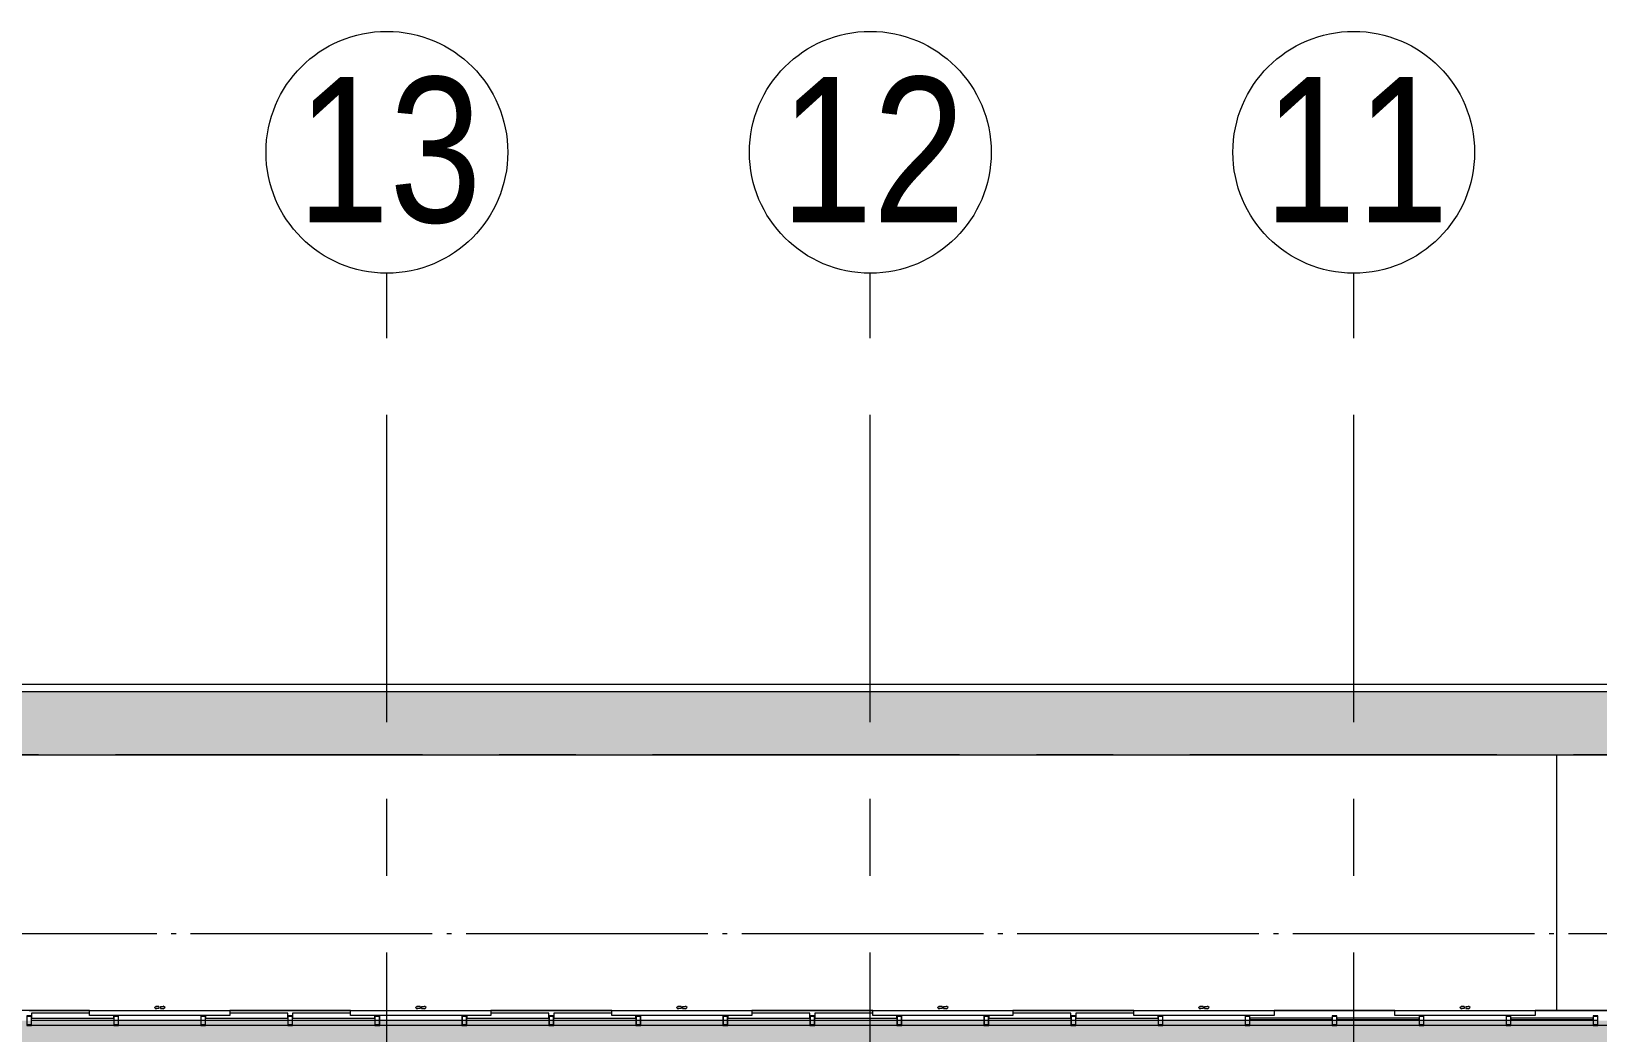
# Model space of a CAD drawing. Header units: metres. Extents: x -201 to 705, y -63 to 42.
# Drawn here: x -122.35 to -89.95, y -2.05 to 18.65 of the extents above; entities that cross this region are included whole.
import ezdxf

# ---------------------------------------------------------------- set-up
doc = ezdxf.new("R2010")
doc.units = ezdxf.units.M
doc.linetypes.add('Grid Line', pattern=[11.1125, 6.35, -1.5875, 1.5875, -1.5875])
doc.linetypes.add('HAT AKSI', pattern=[5.6, 5, -0.3, 0, -0.3])
for name, color, linetype, lineweight in [('A-----NPP', 7, 'Continuous', 9), ('A_AREA', 7, 'Continuous', 9), ('A_DOOR', 7, 'Continuous', 9), ('A_GLASS', 7, 'Continuous', 9), ('A_GRID', 7, 'Continuous', 9), ('A_GRID_BALOON', 7, 'Continuous', 9), ('A_HATCH', 7, 'Continuous', 9), ('A_RC', 7, 'Continuous', 9), ('A_WALL', 7, 'Continuous', 9), ('A_WINDOW', 7, 'Continuous', 9)]:
    doc.layers.add(name, color=color, linetype=linetype, lineweight=lineweight)
doc.styles.add('Arial Narrow_1', font='ARIALN.TTF', dxfattribs={"height": 3})

# ---------------------------------------------------------------- blocks, each defined once
blk = doc.blocks.new('IC-TKN-M7-S22-000-10-A1-32-K-T-6C-200_rvt-1-_1_13_4_13_ PERON KATI _FFL__ANAHTAR PLAN')
at = {"layer": 'A_HATCH', "true_color": 0x787878}
h = blk.add_hatch(dxfattribs=at)
h.set_pattern_fill('FP_3', color=8, style=0, pattern_type=2)
h.set_pattern_definition([(45, (0, 0), (-0.442274, 0.442274), []), (45, (0.4423, 0), (-0.442274, 0.442274), [0.31274, -0.15637])])
h.paths.add_polyline_path([(-55.85, 3.7), (-55.85, 5), (-125.75, 5), (-125.75, 3.7), (-69.521, 3.7)])
at = {"layer": 'A-----NPP'}
for p, q in [((-55.669, 5.15), (-125.795, 5.15)), ((-90.8, -1.59), (-90.8, 3.7))]:
    blk.add_line(p, q, dxfattribs=at)
at = {"layer": 'A_RC'}
for p, q in [((-121.149, -1.59), (-123.649, -1.59)), ((-115.749, -1.59), (-118.249, -1.59)), ((-110.349, -1.59), (-112.849, -1.59)), ((-104.949, -1.59), (-107.449, -1.59)), ((-99.549, -1.59), (-102.049, -1.59)), ((-94.149, -1.59), (-96.649, -1.59)), ((-88.749, -1.59), (-91.249, -1.59))]:
    blk.add_line(p, q, dxfattribs=at)
at = {"layer": 'A_WALL', "lineweight": 18}
for p, q in [((-55.85, 5), (-125.75, 5)), ((-125.75, 3.7), (-55.85, 3.7))]:
    blk.add_line(p, q, dxfattribs=at)
blk = doc.blocks.new('C1030_70_PSD - C1030_70_PSD-2561886-_1_13_4_13_ PERON KATI _FFL__ANAHTAR PLAN')
at = {"layer": 'A_DOOR'}
for p, q in [((-1.45, 0.205), (1.45, 0.205)), ((-1.45, 0.101), (-1.45, 0.205)), ((1.45, 0.101), (-1.45, 0.101)), ((-0.11, 0.267), (-0.075, 0.297)), ((-0.11, 0.267), (-0.075, 0.237)), ((-0.075, 0.287), (-0.075, 0.297)), ((-0.015, 0.287), (-0.075, 0.287)), ((-0.075, 0.247), (-0.075, 0.237)), ((-0.015, 0.247), (-0.075, 0.247)), ((-0.015, 0.287), (-0.015, 0.247)), ((0.015, 0.287), (0.075, 0.287)), ((0.015, 0.287), (0.015, 0.247)), ((0.015, 0.247), (0.075, 0.247)), ((0.11, 0.267), (0.075, 0.297)), ((0.075, 0.287), (0.075, 0.297)), ((0.11, 0.267), (0.075, 0.237)), ((0.075, 0.247), (0.075, 0.237)), ((1.45, 0.205), (1.45, 0.101))]:
    blk.add_line(p, q, dxfattribs=at)
blk = doc.blocks.new('System Panel - Glazed 2-2561888-_1_13_4_13_ PERON KATI _FFL__ANAHTAR PLAN')
at = {"layer": 'A_GLASS'}
for p, q in [((0.85, 0.0495), (-0.85, 0.0495)), ((-0.85, 0.0495), (-0.85, 0.0245)), ((-0.85, 0.0245), (0.85, 0.0245)), ((0.85, 0.0245), (0.85, 0.0495))]:
    blk.add_line(p, q, dxfattribs=at)
blk = doc.blocks.new('Rectangular Mullion - 100mm x 300mm-2561832-_1_13_4_13_ PERON KATI _FFL__ANAHTAR PLAN')
at = {"layer": 'A-----NPP'}
blk.add_line((-97.249, -1.895), (-98.95, -1.895), dxfattribs=at)
blk = doc.blocks.new('Rectangular Mullion - 100mm x 300mm-V10-_1_13_4_13_ PERON KATI _FFL__ANAHTAR PLAN')
at = {"layer": 'A-----NPP'}
for p, q in [((-95.399, -1.595), (-96.649, -1.595)), ((-95.449, -1.895), (-97.15, -1.895))]:
    blk.add_line(p, q, dxfattribs=at)
blk = doc.blocks.new('Rectangular Mullion - 100mm x 300mm-V11-_1_13_4_13_ PERON KATI _FFL__ANAHTAR PLAN')
at = {"layer": 'A-----NPP'}
for p, q in [((-94.149, -1.595), (-95.399, -1.595)), ((-93.649, -1.895), (-95.35, -1.895))]:
    blk.add_line(p, q, dxfattribs=at)
blk = doc.blocks.new('Rectangular Mullion - 100mm x 300mm-V12-_1_13_4_13_ PERON KATI _FFL__ANAHTAR PLAN')
at = {"layer": 'A-----NPP'}
blk.add_line((-91.849, -1.895), (-93.55, -1.895), dxfattribs=at)
blk = doc.blocks.new('Rectangular Mullion - 100mm x 300mm-V13-_1_13_4_13_ PERON KATI _FFL__ANAHTAR PLAN')
at = {"layer": 'A-----NPP'}
for p, q in [((-89.999, -1.595), (-91.249, -1.595)), ((-90.049, -1.895), (-91.75, -1.895))]:
    blk.add_line(p, q, dxfattribs=at)
blk = doc.blocks.new('Rectangular Mullion - 100mm x 300mm-V14-_1_13_4_13_ PERON KATI _FFL__ANAHTAR PLAN')
at = {"layer": 'A-----NPP'}
for p, q in [((-88.749, -1.595), (-89.999, -1.595)), ((-88.249, -1.895), (-89.95, -1.895))]:
    blk.add_line(p, q, dxfattribs=at)
blk = doc.blocks.new('Rectangular Mullion - PSD_Profil-2561837-_1_13_4_13_ PERON KATI _FFL__ANAHTAR PLAN')
at = {"layer": 'A_WINDOW'}
for p, q in [((-0.05, 0.0015), (-0.05, 0.1005)), ((-0.05, 0.1005), (0.05, 0.1005)), ((-0.04, 0.0015), (-0.05, 0.0015)), ((-0.05, -0.0995), (-0.05, 0.0005)), ((-0.05, 0.0005), (-0.04, 0.0005)), ((0.04, 0.0905), (-0.04, 0.0905)), ((-0.04, 0.0905), (-0.04, 0.0015)), ((-0.04, 0.0005), (-0.04, -0.0895)), ((0.04, -0.0895), (0.04, 0.0905)), ((0.05, 0.1005), (0.05, -0.0995)), ((0.05, -0.0995), (-0.05, -0.0995)), ((-0.04, -0.0895), (0.04, -0.0895))]:
    blk.add_line(p, q, dxfattribs=at)
blk = doc.blocks.new('System Panel - Glazed-2561892-_1_13_4_13_ PERON KATI _FFL__ANAHTAR PLAN')
at = {"layer": 'A_GLASS'}
for p, q in [((0.35, 0.15), (-0.85, 0.15)), ((-0.85, 0.15), (-0.85, 0.05)), ((-0.85, 0.05), (0.85, 0.05)), ((0.85, 0.05), (0.85, 0.10055))]:
    blk.add_line(p, q, dxfattribs=at)
blk = doc.blocks.new('System Panel - Glazed-V24-_1_13_4_13_ PERON KATI _FFL__ANAHTAR PLAN')
at = {"layer": 'A_GLASS'}
for p, q in [((-0.85, 0.10055), (-0.85, 0.05)), ((-0.85, 0.05), (0.85, 0.05)), ((0.85, 0.15), (-0.35, 0.15)), ((0.85, 0.05), (0.85, 0.15))]:
    blk.add_line(p, q, dxfattribs=at)
blk = doc.blocks.new('Rectangular Mullion - 100mm x 300mm-V26-_1_13_4_13_ PERON KATI _FFL__ANAHTAR PLAN')
at = {"layer": 'A-----NPP'}
for p, q in [((-142.749, -1.595), (-143.999, -1.595)), ((-142.249, -1.895), (-143.95, -1.895))]:
    blk.add_line(p, q, dxfattribs=at)
blk = doc.blocks.new('Rectangular Mullion - 100mm x 300mm-V25-_1_13_4_13_ PERON KATI _FFL__ANAHTAR PLAN')
at = {"layer": 'A-----NPP'}
for p, q in [((-143.999, -1.595), (-145.249, -1.595)), ((-144.049, -1.895), (-145.75, -1.895))]:
    blk.add_line(p, q, dxfattribs=at)
blk = doc.blocks.new('Rectangular Mullion - 100mm x 300mm-V32-_1_13_4_13_ PERON KATI _FFL__ANAHTAR PLAN')
at = {"layer": 'A-----NPP'}
for p, q in [((-115.749, -1.595), (-116.999, -1.595)), ((-115.249, -1.895), (-116.95, -1.895))]:
    blk.add_line(p, q, dxfattribs=at)
blk = doc.blocks.new('Rectangular Mullion - 100mm x 300mm-V17-_1_13_4_13_ PERON KATI _FFL__ANAHTAR PLAN')
at = {"layer": 'A-----NPP'}
blk.add_line((-81.049, -1.895), (-82.75, -1.895), dxfattribs=at)
blk = doc.blocks.new('Rectangular Mullion - 100mm x 300mm-V33-_1_13_4_13_ PERON KATI _FFL__ANAHTAR PLAN')
at = {"layer": 'A-----NPP'}
for p, q in [((-111.599, -1.595), (-112.849, -1.595)), ((-111.649, -1.895), (-113.35, -1.895))]:
    blk.add_line(p, q, dxfattribs=at)
blk = doc.blocks.new('Rectangular Mullion - 100mm x 300mm-V34-_1_13_4_13_ PERON KATI _FFL__ANAHTAR PLAN')
at = {"layer": 'A-----NPP'}
for p, q in [((-106.199, -1.595), (-107.449, -1.595)), ((-106.249, -1.895), (-107.95, -1.895))]:
    blk.add_line(p, q, dxfattribs=at)
blk = doc.blocks.new('Rectangular Mullion - 100mm x 300mm-V30-_1_13_4_13_ PERON KATI _FFL__ANAHTAR PLAN')
at = {"layer": 'A-----NPP'}
for p, q in [((-126.549, -1.595), (-127.799, -1.595)), ((-126.049, -1.895), (-127.75, -1.895))]:
    blk.add_line(p, q, dxfattribs=at)
blk = doc.blocks.new('Rectangular Mullion - 100mm x 300mm-V35-_1_13_4_13_ PERON KATI _FFL__ANAHTAR PLAN')
at = {"layer": 'A-----NPP'}
for p, q in [((-99.549, -1.595), (-100.799, -1.595)), ((-99.049, -1.895), (-100.75, -1.895))]:
    blk.add_line(p, q, dxfattribs=at)
blk = doc.blocks.new('Grid - Aks Sembolü-236857-_1_13_4_13_ PERON KATI _FFL__ANAHTAR PLAN')
at = {"layer": 'A_GRID_BALOON', "color": 253, "true_color": 0xaaaaaa}
blk.add_circle((0, 0), 0.005, dxfattribs=at)

msp = doc.modelspace()

# ---------------------------------------------------------------- hatches: boundary and pattern name
at = {"layer": 'A_AREA', "true_color": 0xcccc00}
h = msp.add_hatch(color=52, dxfattribs=at)
h.paths.add_polyline_path([(-25.7, -8.5), (-25.7, -4.75), (-2.95, -4.75), (-2.95, -4.85), (-0.95, -4.85), (-0.95, -4.75), (0, -4.745), (0, -1.896), (-0.1, -1.895), (-0.1, -1.828), (-0.318, -1.895), (-0.9, -1.895), (-0.1, -1.8), (-0.1, -1.797), (-0.09, -1.801), (-0.09, -1.805), (-0.01, -1.795), (-3.549, -1.795), (-3.549, -1.896), (-3.649, -1.896), (-3.649, -1.797), (-3.639, -1.797), (-3.639, -1.886), (-3.559, -1.885), (-3.559, -1.795), (-5.349, -1.795), (-5.352, -1.896), (-5.449, -1.896), (-5.449, -1.797), (-5.439, -1.797), (-5.439, -1.886), (-5.359, -1.885), (-5.359, -1.795), (-7.149, -1.795), (-7.149, -1.896), (-7.249, -1.895), (-7.249, -1.797), (-7.239, -1.797), (-7.239, -1.886), (-7.159, -1.884), (-7.159, -1.795), (-8.949, -1.795), (-8.949, -1.896), (-9.049, -1.892), (-9.049, -1.797), (-9.039, -1.797), (-9.039, -1.886), (-8.959, -1.885), (-8.959, -1.795), (-10.749, -1.795), (-10.749, -1.896), (-10.849, -1.891), (-10.849, -1.797), (-10.839, -1.797), (-10.839, -1.886), (-10.759, -1.88), (-10.759, -1.795), (-12.549, -1.795), (-12.549, -1.896), (-12.649, -1.895), (-12.649, -1.797), (-12.639, -1.797), (-12.639, -1.886), (-12.559, -1.88), (-12.559, -1.795), (-14.349, -1.795), (-14.349, -1.896), (-14.449, -1.893), (-14.449, -1.797), (-14.439, -1.797), (-14.439, -1.886), (-14.359, -1.881), (-14.359, -1.795), (-16.149, -1.795), (-16.149, -1.896), (-16.249, -1.892), (-16.249, -1.797), (-16.239, -1.797), (-16.239, -1.886), (-16.159, -1.881), (-16.159, -1.795), (-17.949, -1.795), (-17.949, -1.896), (-18.049, -1.891), (-18.049, -1.797), (-18.039, -1.797), (-18.039, -1.886), (-17.959, -1.881), (-17.959, -1.795), (-19.749, -1.795), (-19.749, -1.896), (-19.849, -1.891), (-19.849, -1.797), (-19.839, -1.797), (-19.839, -1.886), (-19.759, -1.884), (-19.759, -1.795), (-21.549, -1.795), (-21.549, -1.896), (-21.649, -1.893), (-21.649, -1.797), (-21.639, -1.797), (-21.639, -1.886), (-21.559, -1.886), (-21.559, -1.795), (-23.349, -1.795), (-23.349, -1.896), (-23.449, -1.896), (-23.449, -1.797), (-23.439, -1.797), (-23.439, -1.886), (-23.359, -1.886), (-23.359, -1.795), (-25.149, -1.795), (-25.149, -1.896), (-25.249, -1.896), (-25.249, -1.797), (-25.239, -1.797), (-25.239, -1.886), (-25.159, -1.886), (-25.159, -1.795), (-26.949, -1.795), (-26.949, -1.896), (-27.049, -1.896), (-27.049, -1.797), (-27.039, -1.797), (-27.039, -1.886), (-26.959, -1.886), (-26.959, -1.795), (-28.749, -1.795), (-28.749, -1.896), (-28.849, -1.896), (-28.849, -1.797), (-28.839, -1.797), (-28.839, -1.886), (-28.759, -1.886), (-28.759, -1.795), (-30.549, -1.795), (-30.549, -1.896), (-30.649, -1.896), (-30.649, -1.797), (-30.639, -1.797), (-30.639, -1.886), (-30.559, -1.886), (-30.559, -1.795), (-32.349, -1.795), (-32.349, -1.896), (-32.449, -1.896), (-32.449, -1.797), (-32.439, -1.797), (-32.439, -1.886), (-32.359, -1.886), (-32.359, -1.795), (-34.149, -1.795), (-34.149, -1.896), (-34.249, -1.896), (-34.249, -1.797), (-34.239, -1.797), (-34.239, -1.886), (-34.159, -1.886), (-34.159, -1.795), (-35.949, -1.795), (-35.949, -1.896), (-36.049, -1.896), (-36.049, -1.797), (-36.039, -1.797), (-36.039, -1.886), (-35.959, -1.886), (-35.959, -1.795), (-37.749, -1.795), (-37.749, -1.896), (-37.849, -1.896), (-37.849, -1.797), (-37.839, -1.797), (-37.839, -1.886), (-37.759, -1.886), (-37.759, -1.795), (-39.549, -1.795), (-39.549, -1.896), (-39.649, -1.896), (-39.649, -1.797), (-39.639, -1.797), (-39.639, -1.886), (-39.559, -1.886), (-39.559, -1.795), (-41.349, -1.795), (-41.349, -1.896), (-41.449, -1.896), (-41.449, -1.797), (-41.439, -1.797), (-41.439, -1.886), (-41.359, -1.886), (-41.359, -1.795), (-43.149, -1.795), (-43.149, -1.896), (-43.249, -1.896), (-43.249, -1.797), (-43.239, -1.797), (-43.239, -1.886), (-43.159, -1.886), (-43.159, -1.795), (-44.949, -1.795), (-44.949, -1.896), (-45.049, -1.896), (-45.049, -1.797), (-45.039, -1.797), (-45.039, -1.886), (-44.959, -1.886), (-44.959, -1.795), (-46.749, -1.795), (-46.749, -1.896), (-46.849, -1.896), (-46.849, -1.797), (-46.839, -1.797), (-46.839, -1.886), (-46.759, -1.886), (-46.759, -1.795), (-48.549, -1.795), (-48.549, -1.896), (-48.649, -1.896), (-48.648, -1.797), (-48.639, -1.797), (-48.639, -1.886), (-48.559, -1.886), (-48.559, -1.795), (-50.349, -1.797), (-50.349, -1.896), (-50.449, -1.896), (-50.449, -1.797), (-50.439, -1.797), (-50.439, -1.886), (-50.359, -1.886), (-50.359, -1.795), (-52.149, -1.795), (-52.149, -1.896), (-52.249, -1.896), (-52.249, -1.797), (-52.239, -1.797), (-52.239, -1.886), (-52.159, -1.886), (-52.159, -1.795), (-53.949, -1.795), (-53.949, -1.896), (-54.049, -1.896), (-54.049, -1.797), (-54.039, -1.797), (-54.039, -1.886), (-53.959, -1.886), (-53.959, -1.795), (-55.749, -1.795), (-55.75, -1.896), (-55.849, -1.896), (-55.849, -1.797), (-55.839, -1.797), (-55.839, -1.886), (-55.759, -1.886), (-55.759, -1.795), (-57.549, -1.795), (-57.549, -1.896), (-57.649, -1.896), (-57.648, -1.797), (-57.639, -1.797), (-57.639, -1.886), (-57.559, -1.886), (-57.559, -1.795), (-59.349, -1.795), (-59.349, -1.896), (-59.449, -1.896), (-59.448, -1.797), (-59.439, -1.797), (-59.439, -1.886), (-59.359, -1.886), (-59.359, -1.795), (-61.149, -1.795), (-61.149, -1.896), (-61.249, -1.896), (-61.248, -1.797), (-61.239, -1.797), (-61.239, -1.886), (-61.159, -1.886), (-61.159, -1.795), (-62.949, -1.797), (-62.949, -1.896), (-63.049, -1.896), (-63.049, -1.797), (-63.039, -1.797), (-63.039, -1.886), (-62.959, -1.886), (-62.959, -1.795), (-64.749, -1.795), (-64.749, -1.896), (-64.849, -1.896), (-64.849, -1.797), (-64.839, -1.797), (-64.839, -1.886), (-64.759, -1.886), (-64.759, -1.795), (-66.549, -1.795), (-66.549, -1.896), (-66.649, -1.896), (-66.648, -1.797), (-66.639, -1.797), (-66.639, -1.886), (-66.559, -1.886), (-66.559, -1.795), (-68.349, -1.797), (-68.349, -1.896), (-68.449, -1.896), (-68.449, -1.797), (-68.439, -1.797), (-68.439, -1.886), (-68.359, -1.886), (-68.359, -1.795), (-70.149, -1.795), (-70.149, -1.896), (-70.249, -1.896), (-70.249, -1.797), (-70.239, -1.797), (-70.239, -1.886), (-70.159, -1.886), (-70.159, -1.795), (-71.949, -1.797), (-71.949, -1.896), (-72.049, -1.896), (-72.049, -1.797), (-72.039, -1.797), (-72.039, -1.886), (-71.959, -1.886), (-71.959, -1.795), (-73.749, -1.795), (-73.749, -1.896), (-73.849, -1.896), (-73.848, -1.797), (-73.839, -1.797), (-73.839, -1.886), (-73.759, -1.886), (-73.759, -1.795), (-75.549, -1.797), (-75.549, -1.896), (-75.649, -1.896), (-75.649, -1.797), (-75.639, -1.797), (-75.639, -1.886), (-75.559, -1.886), (-75.559, -1.795), (-77.349, -1.795), (-77.349, -1.896), (-77.449, -1.896), (-77.449, -1.797), (-77.439, -1.797), (-77.439, -1.886), (-77.359, -1.886), (-77.359, -1.795), (-79.149, -1.795), (-79.149, -1.896), (-79.249, -1.896), (-79.248, -1.797), (-79.239, -1.797), (-79.239, -1.886), (-79.159, -1.886), (-79.159, -1.795), (-80.949, -1.797), (-80.949, -1.896), (-81.049, -1.896), (-81.049, -1.797), (-81.039, -1.797), (-81.039, -1.886), (-80.959, -1.886), (-80.959, -1.795), (-82.749, -1.795), (-82.749, -1.896), (-82.849, -1.896), (-82.848, -1.797), (-82.839, -1.797), (-82.839, -1.886), (-82.759, -1.886), (-82.759, -1.795), (-84.549, -1.797), (-84.549, -1.896), (-84.649, -1.896), (-84.649, -1.797), (-84.639, -1.797), (-84.639, -1.886), (-84.559, -1.886), (-84.559, -1.795), (-86.349, -1.795), (-86.349, -1.896), (-86.449, -1.896), (-86.448, -1.797), (-86.439, -1.797), (-86.439, -1.886), (-86.359, -1.886), (-86.359, -1.795), (-88.149, -1.797), (-88.149, -1.896), (-88.249, -1.896), (-88.249, -1.797), (-88.239, -1.797), (-88.239, -1.886), (-88.159, -1.886), (-88.159, -1.795), (-89.949, -1.795), (-89.949, -1.896), (-90.049, -1.896), (-90.049, -1.797), (-90.039, -1.797), (-90.039, -1.886), (-89.959, -1.886), (-89.959, -1.795), (-91.749, -1.795), (-91.749, -1.896), (-91.849, -1.896), (-91.848, -1.797), (-91.839, -1.797), (-91.839, -1.886), (-91.759, -1.886), (-91.759, -1.795), (-93.549, -1.797), (-93.549, -1.896), (-93.649, -1.896), (-93.649, -1.797), (-93.639, -1.797), (-93.639, -1.886), (-93.559, -1.886), (-93.559, -1.795), (-95.349, -1.795), (-95.349, -1.896), (-95.449, -1.896), (-95.448, -1.797), (-95.439, -1.797), (-95.439, -1.886), (-95.359, -1.886), (-95.359, -1.795), (-97.149, -1.797), (-97.149, -1.896), (-97.249, -1.896), (-97.249, -1.797), (-97.239, -1.797), (-97.239, -1.886), (-97.159, -1.886), (-97.159, -1.795), (-98.949, -1.795), (-98.949, -1.896), (-99.049, -1.896), (-99.049, -1.797), (-99.039, -1.797), (-99.039, -1.886), (-98.959, -1.886), (-98.959, -1.795), (-100.749, -1.797), (-100.749, -1.896), (-100.849, -1.896), (-100.849, -1.797), (-100.839, -1.797), (-100.839, -1.886), (-100.759, -1.886), (-100.759, -1.795), (-102.549, -1.795), (-102.549, -1.896), (-102.649, -1.896), (-102.649, -1.797), (-102.639, -1.797), (-102.639, -1.886), (-102.559, -1.886), (-102.559, -1.795), (-104.349, -1.797), (-104.349, -1.896), (-104.449, -1.896), (-104.449, -1.797), (-104.439, -1.797), (-104.439, -1.886), (-104.359, -1.886), (-104.359, -1.795), (-106.149, -1.795), (-106.149, -1.896), (-106.249, -1.896), (-106.249, -1.797), (-106.239, -1.797), (-106.239, -1.886), (-106.159, -1.886), (-106.159, -1.795), (-107.949, -1.795), (-107.949, -1.896), (-108.049, -1.896), (-108.049, -1.797), (-108.039, -1.797), (-108.039, -1.886), (-107.959, -1.886), (-107.959, -1.795), (-109.749, -1.797), (-109.749, -1.896), (-109.849, -1.896), (-109.849, -1.797), (-109.839, -1.797), (-109.839, -1.886), (-109.759, -1.886), (-109.759, -1.795), (-111.549, -1.795), (-111.549, -1.896), (-111.649, -1.896), (-111.649, -1.797), (-111.639, -1.797), (-111.639, -1.886), (-111.559, -1.886), (-111.559, -1.795), (-113.349, -1.797), (-113.349, -1.896), (-113.449, -1.896), (-113.449, -1.797), (-113.439, -1.797), (-113.439, -1.886), (-113.359, -1.886), (-113.359, -1.795), (-115.149, -1.795), (-115.149, -1.896), (-115.249, -1.896), (-115.248, -1.797), (-115.239, -1.797), (-115.239, -1.886), (-115.159, -1.886), (-115.159, -1.795), (-116.949, -1.797), (-116.949, -1.896), (-117.049, -1.896), (-117.049, -1.797), (-117.039, -1.797), (-117.039, -1.886), (-116.959, -1.886), (-116.959, -1.795), (-118.749, -1.795), (-118.749, -1.896), (-118.849, -1.896), (-118.849, -1.797), (-118.839, -1.797), (-118.839, -1.886), (-118.759, -1.886), (-118.759, -1.795), (-120.549, -1.795), (-120.549, -1.896), (-120.649, -1.896), (-120.649, -1.797), (-120.639, -1.797), (-120.639, -1.886), (-120.559, -1.886), (-120.559, -1.795), (-122.349, -1.795), (-122.349, -1.896), (-122.449, -1.896), (-122.449, -1.797), (-122.439, -1.797), (-122.439, -1.886), (-122.359, -1.886), (-122.359, -1.795), (-124.149, -1.795), (-124.149, -1.896), (-124.249, -1.896), (-124.249, -1.797), (-124.239, -1.797), (-124.239, -1.886), (-124.159, -1.886), (-124.159, -1.795), (-125.949, -1.795), (-125.949, -1.896), (-126.049, -1.896), (-126.049, -1.797), (-126.039, -1.797), (-126.039, -1.886), (-125.959, -1.886), (-125.959, -1.795), (-127.749, -1.795), (-127.749, -1.896), (-127.849, -1.896), (-127.849, -1.797), (-127.839, -1.797), (-127.839, -1.886), (-127.759, -1.886), (-127.759, -1.795), (-129.549, -1.795), (-129.549, -1.896), (-129.649, -1.896), (-129.649, -1.797), (-129.639, -1.797), (-129.639, -1.886), (-129.559, -1.886), (-129.559, -1.795), (-131.349, -1.795), (-131.349, -1.896), (-131.449, -1.896), (-131.449, -1.797), (-131.439, -1.797), (-131.439, -1.886), (-131.359, -1.886), (-131.359, -1.795), (-133.149, -1.797), (-133.149, -1.896), (-133.249, -1.896), (-133.249, -1.797), (-133.239, -1.797), (-133.239, -1.886), (-133.159, -1.886), (-133.16, -1.795), (-134.949, -1.797), (-134.949, -1.896), (-135.049, -1.896), (-135.049, -1.797), (-135.039, -1.797), (-135.039, -1.886), (-134.959, -1.886), (-134.959, -1.795), (-136.749, -1.795), (-136.749, -1.896), (-136.849, -1.896), (-136.849, -1.797), (-136.839, -1.797), (-136.839, -1.886), (-136.759, -1.886), (-136.759, -1.795), (-138.549, -1.795), (-138.549, -1.896), (-138.649, -1.896), (-138.649, -1.797), (-138.639, -1.797), (-138.639, -1.886), (-138.559, -1.886), (-138.559, -1.795), (-140.349, -1.795), (-140.349, -1.896), (-140.449, -1.896), (-140.449, -1.797), (-140.439, -1.797), (-140.439, -1.886), (-140.359, -1.886), (-140.359, -1.795), (-142.149, -1.795), (-142.149, -1.896), (-142.249, -1.896), (-142.249, -1.797), (-142.239, -1.797), (-142.239, -1.886), (-142.159, -1.886), (-142.159, -1.795), (-143.949, -1.795), (-143.949, -1.896), (-144.049, -1.896), (-144.049, -1.797), (-144.039, -1.797), (-144.039, -1.886), (-143.959, -1.886), (-143.959, -1.795), (-145.749, -1.795), (-145.749, -1.896), (-145.849, -1.896), (-145.849, -1.797), (-145.839, -1.797), (-145.839, -1.886), (-145.759, -1.886), (-145.759, -1.795), (-147.549, -1.795), (-147.549, -1.896), (-147.649, -1.896), (-147.649, -1.797), (-147.639, -1.797), (-147.639, -1.886), (-147.559, -1.886), (-147.559, -1.795), (-149.349, -1.795), (-149.349, -1.896), (-149.449, -1.896), (-149.449, -1.797), (-149.439, -1.797), (-149.439, -1.886), (-149.359, -1.886), (-149.359, -1.795), (-151.149, -1.795), (-151.149, -1.896), (-151.249, -1.896), (-151.249, -1.797), (-151.239, -1.797), (-151.239, -1.886), (-151.159, -1.886), (-151.159, -1.795), (-152.949, -1.795), (-152.949, -1.896), (-153.049, -1.896), (-153.049, -1.797), (-153.039, -1.797), (-153.039, -1.886), (-152.959, -1.886), (-152.959, -1.795), (-154.749, -1.795), (-154.749, -1.896), (-154.849, -1.896), (-154.849, -1.797), (-154.839, -1.797), (-154.839, -1.886), (-154.759, -1.886), (-154.759, -1.795), (-156.549, -1.795), (-156.549, -1.896), (-156.649, -1.896), (-156.649, -1.797), (-156.639, -1.797), (-156.639, -1.886), (-156.559, -1.886), (-156.559, -1.795), (-158.349, -1.795), (-158.349, -1.896), (-158.449, -1.892), (-158.449, -1.797), (-158.439, -1.797), (-158.439, -1.886), (-158.359, -1.886), (-158.359, -1.795), (-160.149, -1.795), (-160.149, -1.896), (-160.249, -1.89), (-160.249, -1.797), (-160.239, -1.797), (-160.239, -1.886), (-160.159, -1.882), (-160.159, -1.795), (-161.949, -1.795), (-161.949, -1.896), (-162.049, -1.89), (-162.049, -1.797), (-162.039, -1.797), (-162.039, -1.886), (-161.959, -1.882), (-161.959, -1.795), (-163.749, -1.795), (-163.749, -1.896), (-163.849, -1.892), (-163.849, -1.797), (-163.839, -1.797), (-163.839, -1.886), (-163.759, -1.881), (-163.759, -1.795), (-165.549, -1.795), (-165.549, -1.896), (-165.649, -1.892), (-165.649, -1.797), (-165.639, -1.797), (-165.639, -1.886), (-165.559, -1.881), (-165.559, -1.795), (-167.349, -1.795), (-167.349, -1.896), (-167.449, -1.894), (-167.449, -1.797), (-167.439, -1.797), (-167.439, -1.886), (-167.359, -1.881), (-167.359, -1.795), (-169.149, -1.795), (-169.149, -1.896), (-169.249, -1.89), (-169.249, -1.797), (-169.239, -1.797), (-169.239, -1.886), (-169.159, -1.881), (-169.159, -1.795), (-170.949, -1.795), (-170.949, -1.896), (-171.049, -1.89), (-171.049, -1.797), (-171.039, -1.797), (-171.039, -1.886), (-170.959, -1.886), (-170.959, -1.795), (-172.749, -1.795), (-172.749, -1.896), (-172.849, -1.893), (-172.849, -1.797), (-172.839, -1.797), (-172.839, -1.886), (-172.759, -1.885), (-172.759, -1.795), (-174.549, -1.795), (-174.549, -1.896), (-174.649, -1.895), (-174.649, -1.797), (-174.639, -1.797), (-174.638, -1.886), (-174.559, -1.886), (-174.559, -1.795), (-176.349, -1.795), (-176.349, -1.896), (-176.449, -1.896), (-176.449, -1.797), (-176.439, -1.797), (-176.439, -1.886), (-176.359, -1.886), (-176.359, -1.795), (-178.149, -1.795), (-178.149, -1.896), (-178.249, -1.893), (-178.249, -1.797), (-178.239, -1.797), (-178.239, -1.886), (-178.159, -1.882), (-178.159, -1.795), (-179.9, -1.8), (-179.898, -1.806), (-179.1, -1.895), (-179.7, -1.895), (-179.9, -1.829), (-179.9, -1.896), (-180, -1.896), (-180, -4.75), (-179.875, -4.75), (-179.875, -4.85), (-177.875, -4.85), (-177.875, -4.75), (-168.68, -4.75), (-168.68, -5.68), (-167.42, -5.68), (-167.42, -4.75), (-154.75, -4.75), (-154.75, -8.5), (-148.78, -8.5), (-148.78, -8.35), (-148.774, -8.35), (-148.769, -8.5), (-148.066, -8.5), (-148.066, -8.35), (-148.06, -8.35), (-148.06, -8.5), (-145.45, -8.5), (-145.45, -7.45), (-149.005, -7.45), (-149.005, -5.65), (-145.75, -5.65), (-145.75, -4.75), (-144.25, -4.75), (-144.25, -5.45), (-135.75, -5.45), (-135.75, -4.75), (-134.25, -4.75), (-134.25, -5.45), (-127.35, -5.45), (-127.35, -4.75), (-125.85, -4.75), (-125.85, -5.65), (-127.15, -5.652), (-127.15, -5.85), (-127.25, -5.85), (-127.25, -6.85), (-127.15, -6.85), (-127.15, -8.5), (-115.75, -8.5), (-115.75, -6.85), (-115.65, -6.85), (-115.65, -5.85), (-115.75, -5.85), (-115.75, -4.75), (-114.25, -4.75), (-114.25, -5.45), (-105.75, -5.45), (-105.75, -4.75), (-104.25, -4.75), (-104.25, -5.45), (-95.75, -5.45), (-95.75, -4.75), (-94.25, -4.75), (-94.25, -7.5), (-97.805, -7.5), (-97.805, -8.5), (-95.195, -8.5), (-95.195, -8.14), (-94.475, -8.14), (-94.475, -8.5), (-74.45, -8.495), (-74.45, -5.65), (-75.75, -5.65), (-75.75, -4.75), (-74.25, -4.75), (-74.248, -5.45), (-72.55, -5.45), (-72.55, -8.5), (-68.75, -8.5), (-68.75, -5.45), (-65.75, -5.45), (-65.751, -5.375), (-68.75, -5.375), (-68.75, -5.35), (-65.75, -5.35), (-65.75, -4.75), (-64.25, -4.75), (-64.25, -5.65), (-65.55, -5.652), (-65.55, -8.5), (-57.35, -8.5), (-57.35, -6.85), (-57.25, -6.85), (-57.25, -5.85), (-57.35, -5.85), (-57.35, -4.75), (-55.85, -4.75), (-55.85, -5.65), (-55.75, -5.65), (-55.75, -4.75), (-54.25, -4.75), (-54.25, -5.45), (-45.75, -5.45), (-45.75, -4.75), (-44.25, -4.75), (-44.25, -5.45), (-38.257, -5.45), (-38.257, -5.65), (-35.75, -5.65), (-35.75, -4.75), (-34.25, -4.75), (-34.25, -5.65), (-35.702, -5.65), (-35.702, -5.7), (-35.727, -5.7), (-35.727, -5.79), (-35.702, -5.79), (-35.702, -7.41), (-36.829, -7.41), (-36.829, -7.418), (-39.257, -7.418), (-39.257, -8.5), (-36.647, -8.5), (-36.647, -8.35), (-36.641, -8.355), (-36.636, -8.5), (-35.933, -8.5), (-35.933, -8.35), (-35.927, -8.35), (-35.927, -8.5), (-27.799, -8.5)])
h.paths.add_polyline_path([(-45, -8.5), (-41.487, -8.5), (-41.487, -7.971), (-41.641, -7.934), (-41.819, -7.55), (-41.487, -7.55), (-41.487, -7.41), (-43.435, -7.41), (-43.435, -5.79), (-41.487, -5.79), (-41.487, -5.65), (-44.2, -5.65), (-44.2, -5.7), (-45.75, -5.7), (-45.75, -8.5)])
h.paths.add_polyline_path([(-95.184, -8.151), (-95.085, -8.243), (-95.092, -8.25), (-95.102, -8.247), (-95.105, -8.237), (-95.098, -8.23), (-95.092, -8.23), (-95.135, -8.193)])
h.paths.add_polyline_path([(-94.977, -8.5), (-94.486, -8.5), (-94.486, -8.151), (-95.184, -8.151), (-95.184, -8.5), (-95.135, -8.5)])
h.paths.add_polyline_path([(-68.825, -8.35), (-68.85, -8.35), (-68.85, -7.71), (-68.825, -7.71), (-68.825, -8.299)])
h.paths.add_polyline_path([(-68.85, -6.11), (-68.85, -5.45), (-68.825, -5.452), (-68.825, -6.11)])
h.paths.add_polyline_path([(-125.75, -5.65), (-125.75, -4.75), (-124.25, -4.75), (-124.25, -5.65)])
h.paths.add_polyline_path([(-85.75, -5.65), (-85.75, -4.75), (-84.25, -4.75), (-84.25, -5.65), (-85.431, -5.65)])
h.paths.add_polyline_path([(-167.461, -5.65), (-168.65, -5.65), (-168.65, -4.75), (-167.45, -4.752), (-167.45, -5.65)])
h.paths.add_polyline_path([(-0.023, -1.886), (-0.01, -1.886), (-0.01, -1.798), (-0.09, -1.825), (-0.09, -1.886)])
h.paths.add_polyline_path([(-179.962, -1.886), (-179.91, -1.886), (-179.91, -1.825), (-179.99, -1.805), (-179.99, -1.886)])
h.paths.add_polyline_path([(-179.91, -1.795), (-179.91, -1.795), (-179.99, -1.795)])
h.paths.add_polyline_path([(-179.91, -1.805), (-179.91, -1.795), (-179.946, -1.801), (-179.93, -1.803)])

# ---------------------------------------------------------------- linework, layer by layer
at = {"layer": 'A_GRID', "color": 253, "linetype": 'Grid Line', "true_color": 0xaaaaaa}
for p, q in [((-115, -28.963), (-115, 13.652)), ((-105, -28.963), (-105, 13.652)), ((-95, -28.963), (-95, 13.652)), ((30.197, 3.7), (-195.787, 3.7))]:
    msp.add_line(p, q, dxfattribs=at)
at = {"layer": 'A_GRID', "color": 21, "linetype": 'HAT AKSI', "true_color": 0xffaaaa}
msp.add_line((17.04, 0), (-195.689, 0), dxfattribs=at)
at = {"layer": 'A_RC'}
for p, q in [((-120.649, -1.795), (-122.349, -1.795)), ((-120.559, -1.795), (-120.639, -1.795)), ((-118.849, -1.795), (-120.549, -1.795)), ((-118.759, -1.795), (-118.839, -1.795)), ((-117.049, -1.795), (-118.749, -1.795)), ((-116.959, -1.795), (-117.039, -1.795)), ((-115.249, -1.795), (-116.949, -1.795)), ((-115.159, -1.795), (-115.239, -1.795)), ((-113.449, -1.795), (-115.149, -1.795)), ((-113.359, -1.795), (-113.439, -1.795)), ((-111.649, -1.795), (-113.349, -1.795)), ((-111.559, -1.795), (-111.639, -1.795)), ((-109.849, -1.795), (-111.549, -1.795)), ((-109.759, -1.795), (-109.839, -1.795)), ((-108.049, -1.795), (-109.749, -1.795)), ((-107.959, -1.795), (-108.039, -1.795)), ((-106.249, -1.795), (-107.949, -1.795)), ((-106.159, -1.795), (-106.239, -1.795)), ((-104.449, -1.795), (-106.149, -1.795)), ((-104.359, -1.795), (-104.439, -1.795)), ((-102.649, -1.795), (-104.349, -1.795)), ((-102.559, -1.795), (-102.639, -1.795)), ((-100.849, -1.795), (-102.549, -1.795)), ((-100.759, -1.795), (-100.839, -1.795)), ((-99.049, -1.795), (-100.749, -1.795)), ((-98.959, -1.795), (-99.039, -1.795)), ((-97.249, -1.795), (-98.949, -1.795)), ((-97.159, -1.795), (-97.239, -1.795)), ((-95.449, -1.795), (-97.149, -1.795)), ((-95.359, -1.795), (-95.439, -1.795)), ((-93.649, -1.795), (-95.349, -1.795)), ((-93.559, -1.795), (-93.639, -1.795)), ((-91.849, -1.795), (-93.549, -1.795)), ((-91.759, -1.795), (-91.839, -1.795)), ((-90.049, -1.795), (-91.749, -1.795)), ((-89.959, -1.795), (-90.039, -1.795))]:
    msp.add_line(p, q, dxfattribs=at)

# ---------------------------------------------------------------- block references
at = {"lineweight": 5}
msp.add_blockref('IC-TKN-M7-S22-000-10-A1-32-K-T-6C-200_rvt-1-_1_13_4_13_ PERON KATI _FFL__ANAHTAR PLAN', (0, 0), dxfattribs=at)
at = {"layer": 'A-----NPP'}
for name, p in [('Rectangular Mullion - 100mm x 300mm-V26-_1_13_4_13_ PERON KATI _FFL__ANAHTAR PLAN', (21.6, 0)), ('Rectangular Mullion - 100mm x 300mm-V25-_1_13_4_13_ PERON KATI _FFL__ANAHTAR PLAN', (27, 0)), ('Rectangular Mullion - 100mm x 300mm-V32-_1_13_4_13_ PERON KATI _FFL__ANAHTAR PLAN', (0, 0)), ('Rectangular Mullion - 100mm x 300mm-V33-_1_13_4_13_ PERON KATI _FFL__ANAHTAR PLAN', (0, 0)), ('Rectangular Mullion - 100mm x 300mm-V26-_1_13_4_13_ PERON KATI _FFL__ANAHTAR PLAN', (32.4, 0)), ('Rectangular Mullion - 100mm x 300mm-V34-_1_13_4_13_ PERON KATI _FFL__ANAHTAR PLAN', (0, 0)), ('Rectangular Mullion - 100mm x 300mm-V30-_1_13_4_13_ PERON KATI _FFL__ANAHTAR PLAN', (21.6, 0)), ('Rectangular Mullion - 100mm x 300mm-V25-_1_13_4_13_ PERON KATI _FFL__ANAHTAR PLAN', (43.2, 0)), ('Rectangular Mullion - 100mm x 300mm-V35-_1_13_4_13_ PERON KATI _FFL__ANAHTAR PLAN', (0, 0)), ('Rectangular Mullion - 100mm x 300mm-V10-_1_13_4_13_ PERON KATI _FFL__ANAHTAR PLAN', (0, 0)), ('Rectangular Mullion - 100mm x 300mm-V11-_1_13_4_13_ PERON KATI _FFL__ANAHTAR PLAN', (0, 0)), ('Rectangular Mullion - 100mm x 300mm-V13-_1_13_4_13_ PERON KATI _FFL__ANAHTAR PLAN', (0, 0)), ('Rectangular Mullion - 100mm x 300mm-V14-_1_13_4_13_ PERON KATI _FFL__ANAHTAR PLAN', (0, 0)), ('Rectangular Mullion - 100mm x 300mm-2561832-_1_13_4_13_ PERON KATI _FFL__ANAHTAR PLAN', (-21.6, 0)), ('Rectangular Mullion - 100mm x 300mm-V17-_1_13_4_13_ PERON KATI _FFL__ANAHTAR PLAN', (-32.4, 0)), ('Rectangular Mullion - 100mm x 300mm-V12-_1_13_4_13_ PERON KATI _FFL__ANAHTAR PLAN', (-16.2, 0)), ('Rectangular Mullion - 100mm x 300mm-V12-_1_13_4_13_ PERON KATI _FFL__ANAHTAR PLAN', (-10.8, 0)), ('Rectangular Mullion - 100mm x 300mm-2561832-_1_13_4_13_ PERON KATI _FFL__ANAHTAR PLAN', (0, 0)), ('Rectangular Mullion - 100mm x 300mm-V12-_1_13_4_13_ PERON KATI _FFL__ANAHTAR PLAN', (0, 0))]:
    msp.add_blockref(name, p, dxfattribs=at)
at = {"layer": 'A_DOOR'}
for p in [(-119.699, -1.795), (-114.299, -1.795), (-108.899, -1.795), (-103.499, -1.795), (-98.099, -1.795), (-92.699, -1.795)]:
    msp.add_blockref('C1030_70_PSD - C1030_70_PSD-2561886-_1_13_4_13_ PERON KATI _FFL__ANAHTAR PLAN', p, dxfattribs=at)
at = {"layer": 'A_GLASS'}
for name, p in [('System Panel - Glazed-2561892-_1_13_4_13_ PERON KATI _FFL__ANAHTAR PLAN', (-121.499, -1.795)), ('System Panel - Glazed-V24-_1_13_4_13_ PERON KATI _FFL__ANAHTAR PLAN', (-117.899, -1.795)), ('System Panel - Glazed-2561892-_1_13_4_13_ PERON KATI _FFL__ANAHTAR PLAN', (-116.099, -1.795)), ('System Panel - Glazed-V24-_1_13_4_13_ PERON KATI _FFL__ANAHTAR PLAN', (-112.499, -1.795)), ('System Panel - Glazed-2561892-_1_13_4_13_ PERON KATI _FFL__ANAHTAR PLAN', (-110.699, -1.795)), ('System Panel - Glazed-V24-_1_13_4_13_ PERON KATI _FFL__ANAHTAR PLAN', (-107.099, -1.795)), ('System Panel - Glazed-2561892-_1_13_4_13_ PERON KATI _FFL__ANAHTAR PLAN', (-105.299, -1.795)), ('System Panel - Glazed-V24-_1_13_4_13_ PERON KATI _FFL__ANAHTAR PLAN', (-101.699, -1.795)), ('System Panel - Glazed-2561892-_1_13_4_13_ PERON KATI _FFL__ANAHTAR PLAN', (-99.899, -1.795)), ('System Panel - Glazed 2-2561888-_1_13_4_13_ PERON KATI _FFL__ANAHTAR PLAN', (-96.299, -1.795)), ('System Panel - Glazed 2-2561888-_1_13_4_13_ PERON KATI _FFL__ANAHTAR PLAN', (-94.499, -1.795)), ('System Panel - Glazed 2-2561888-_1_13_4_13_ PERON KATI _FFL__ANAHTAR PLAN', (-90.899, -1.795))]:
    msp.add_blockref(name, p, dxfattribs=at)
at = {"layer": 'A_GRID_BALOON', "color": 253, "true_color": 0xaaaaaa, "xscale": 499.9999999999995, "yscale": 499.9999999999995, "zscale": 499.9999999999995}
for p in [(-115, 16.152), (-105, 16.152), (-95, 16.152)]:
    msp.add_blockref('Grid - Aks Sembolü-236857-_1_13_4_13_ PERON KATI _FFL__ANAHTAR PLAN', p, dxfattribs=at)
at = {"layer": 'A_WINDOW', "extrusion": (0, 0, -1), "rotation": 180}
for p in [(122.399, -1.795), (120.599, -1.795), (118.799, -1.795), (116.999, -1.795), (115.199, -1.795), (113.399, -1.795), (111.599, -1.795), (109.799, -1.795), (107.999, -1.795), (106.199, -1.795), (104.399, -1.795), (102.599, -1.795), (100.799, -1.795), (98.999, -1.795), (97.199, -1.795), (95.399, -1.795), (93.599, -1.795), (91.799, -1.795), (89.999, -1.795)]:
    msp.add_blockref('Rectangular Mullion - PSD_Profil-2561837-_1_13_4_13_ PERON KATI _FFL__ANAHTAR PLAN', p, dxfattribs=at)

# ---------------------------------------------------------------- texts
at = {"layer": 'A_GRID_BALOON', "color": 253, "true_color": 0xaaaaaa, "char_height": 3, "width": 4.64979, "attachment_point": 1, "style": 'Arial Narrow_1'}
for s, insert in [('13', (-116.86, 17.705)), ('12', (-106.86, 17.705)), ('11', (-96.86, 17.705))]:
    msp.add_mtext(s, dxfattribs=dict(at, insert=insert))

doc.saveas('drawing.dxf')
